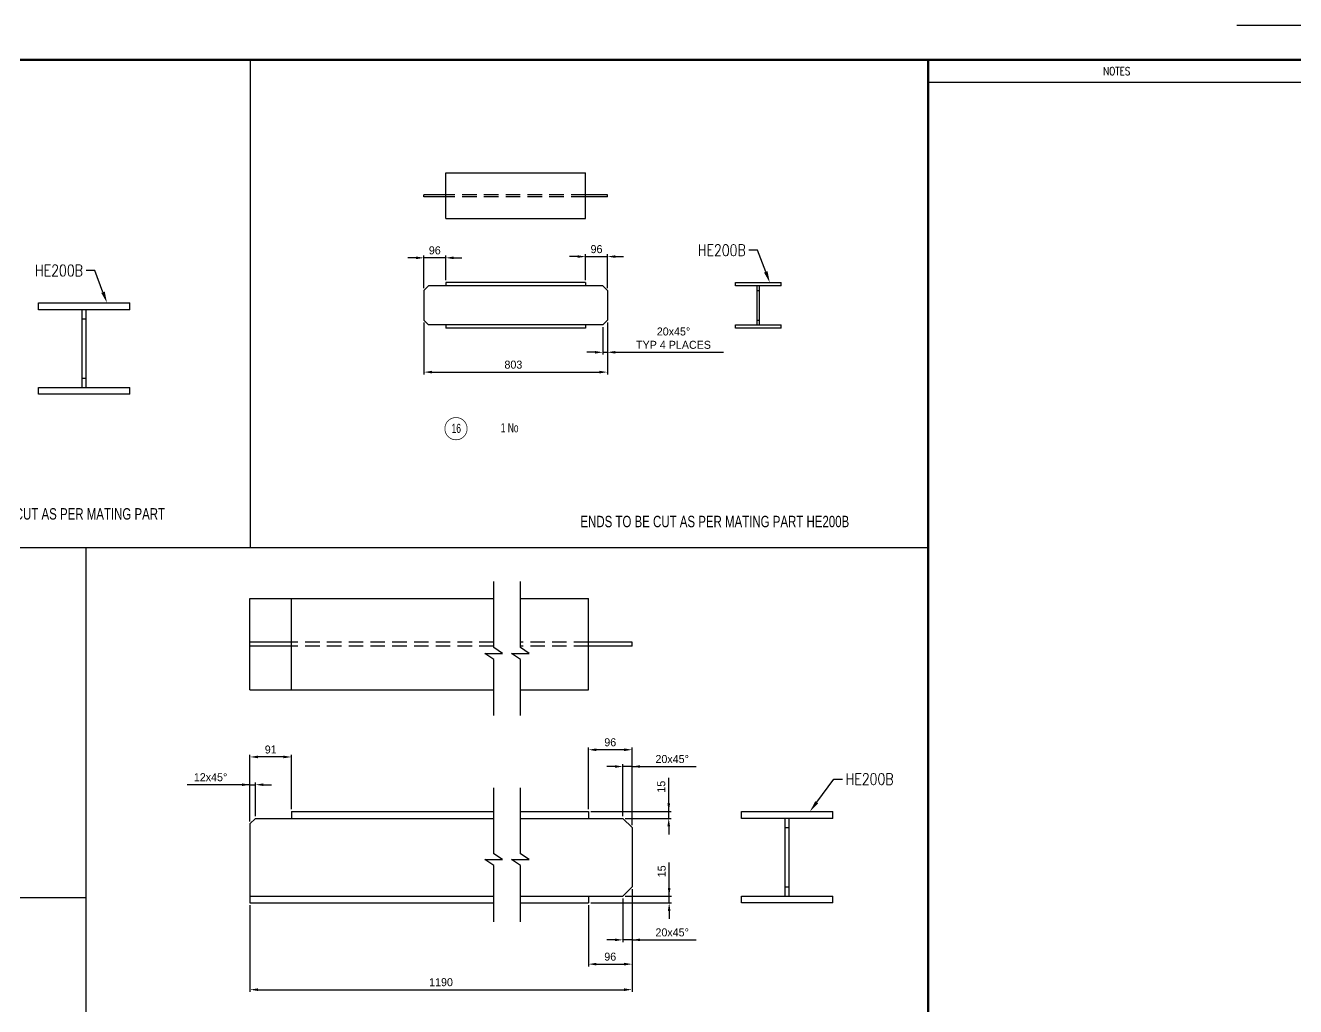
# Model space of a CAD drawing. Header units: millimetres. Extents: x 0 to 16187, y -20471 to 6290.
# Drawn here: x 8144 to 8700, y 1889 to 2318 of the extents above; entities that cross this region are included whole.
import ezdxf
from ezdxf import colors
from ezdxf.entities.mleader import LeaderData, LeaderLine
from ezdxf.enums import TextEntityAlignment as Align
from ezdxf.math import Vec2, Vec3

# ---------------------------------------------------------------- set-up
doc = ezdxf.new("R2010")
doc.units = ezdxf.units.MM
doc.header["$PDSIZE"] = -1
doc.linetypes.add('DASHED2', pattern=[9.525, 6.35, -3.175])
doc.layers.add('BORDER1', color=3, linetype='Continuous')
doc.layers.add('BORDER2', color=7, linetype='Continuous')
doc.styles.add('ROMANC', font='ROMANC', dxfattribs={"height": 5})
doc.styles.add('ROMANS', font='ROMANS.shx', dxfattribs={"width": 0.8})
doc.styles.add('ROMANT', font='ROMANT', dxfattribs={"height": 4})
doc.styles.add('SLDTEXTSTYLE0', font='TXT', dxfattribs={"width": 0.75})
doc.styles.add('SLDTEXTSTYLE2', font='TXT', dxfattribs={"width": 0.686449})
doc.dimstyles.new('AM_ISO', dxfattribs={"dimtxt": 3.5, "dimasz": 3.5, "dimexe": 1, "dimexo": 1, "dimgap": 1.5, "dimtad": 1, "dimdsep": 46, "dimtxsty": 'Standard', "dimcen": 0, "dimclrd": 1, "dimclre": 1, "dimclrt": 1, "dimadec": 0, "dimazin": 2, "dimtp": 0.1, "dimtm": 0.1, "dimtfac": 0.71, "dimtdec": 3, "dimtmove": 0, "dimatfit": 3, "dimfxl": 1, "dimlwd": -1, "dimlwe": -1, "dimarcsym": 1})

# ---------------------------------------------------------------- blocks, each defined once
blk = doc.blocks.new('*D1636')
at = {"color": 1, "linetype": 'ByBlock'}
for p, q in [((8318.19, 2188.02), (8318.19, 2165.35)), ((8398.49, 2188.02), (8398.49, 2165.35)), ((8321.69, 2166.35), (8394.99, 2166.35))]:
    blk.add_line(p, q, dxfattribs=at)
at = {"color": 1}
for points in [[(8321.69, 2166.93), (8321.69, 2165.76), (8318.19, 2166.35)], [(8394.99, 2165.76), (8394.99, 2166.93), (8398.49, 2166.35)]]:
    blk.add_solid(points, dxfattribs=at)
at = {"layer": 'Defpoints', "color": 0}
for p in [(8318.19, 2189.02), (8398.49, 2189.02), (8398.49, 2166.35)]:
    blk.add_point(p, dxfattribs=at)
at = {"color": 1, "insert": (8357.34, 2169.6), "char_height": 3.5, "attachment_point": 5}
blk.add_mtext('803', dxfattribs=at)
blk = doc.blocks.new('*D1637')
at = {"color": 1, "linetype": 'ByBlock'}
for p, q in [((8388.94, 2206.52), (8388.94, 2217.87)), ((8398.49, 2203.02), (8398.49, 2217.87)), ((8385.44, 2216.87), (8381.94, 2216.87)), ((8388.94, 2216.87), (8398.49, 2216.87)), ((8401.99, 2216.87), (8405.49, 2216.87))]:
    blk.add_line(p, q, dxfattribs=at)
at = {"color": 1}
for points in [[(8385.44, 2216.29), (8385.44, 2217.45), (8388.94, 2216.87)], [(8401.99, 2217.45), (8401.99, 2216.29), (8398.49, 2216.87)]]:
    blk.add_solid(points, dxfattribs=at)
at = {"layer": 'Defpoints', "color": 0}
for p in [(8398.49, 2216.87), (8388.94, 2205.52), (8398.49, 2202.02)]:
    blk.add_point(p, dxfattribs=at)
at = {"color": 1, "insert": (8393.71, 2220.12), "char_height": 3.5, "attachment_point": 5}
blk.add_mtext('96', dxfattribs=at)
blk = doc.blocks.new('*D1638')
at = {"color": 1, "linetype": 'ByBlock'}
for p, q in [((8396.49, 2186.02), (8396.49, 2174.02)), ((8398.49, 2188.02), (8398.49, 2174.02)), ((8392.99, 2175.02), (8389.49, 2175.02)), ((8396.49, 2175.02), (8398.49, 2175.02)), ((8401.99, 2175.02), (8449.32, 2175.02))]:
    blk.add_line(p, q, dxfattribs=at)
at = {"color": 1}
for points in [[(8392.99, 2174.43), (8392.99, 2175.6), (8396.49, 2175.02)], [(8401.99, 2175.6), (8401.99, 2174.43), (8398.49, 2175.02)]]:
    blk.add_solid(points, dxfattribs=at)
at = {"layer": 'Defpoints', "color": 0}
for p in [(8396.49, 2187.02), (8398.49, 2189.02), (8398.49, 2175.02)]:
    blk.add_point(p, dxfattribs=at)
at = {"color": 1, "insert": (8427.4, 2181.18), "char_height": 3.5, "attachment_point": 5}
blk.add_mtext('20x45%%D\\PTYP 4 PLACES', dxfattribs=at)
blk = doc.blocks.new('*D1639')
at = {"color": 1, "linetype": 'ByBlock'}
for p, q in [((8318.19, 2203.02), (8318.19, 2217.33)), ((8327.74, 2206.52), (8327.74, 2217.33)), ((8314.69, 2216.33), (8311.19, 2216.33)), ((8327.74, 2216.33), (8318.19, 2216.33)), ((8331.24, 2216.33), (8334.74, 2216.33))]:
    blk.add_line(p, q, dxfattribs=at)
at = {"color": 1}
for points in [[(8314.69, 2215.75), (8314.69, 2216.91), (8318.19, 2216.33)], [(8331.24, 2216.91), (8331.24, 2215.75), (8327.74, 2216.33)]]:
    blk.add_solid(points, dxfattribs=at)
at = {"layer": 'Defpoints', "color": 0}
for p in [(8318.19, 2216.33), (8318.19, 2202.02), (8327.74, 2205.52)]:
    blk.add_point(p, dxfattribs=at)
at = {"color": 1, "insert": (8322.96, 2219.58), "char_height": 3.5, "attachment_point": 5}
blk.add_mtext('96', dxfattribs=at)
blk = doc.blocks.new('*D1705')
at = {"color": 1, "linetype": 'ByBlock'}
for p, q in [((8409.27, 1940.18), (8409.27, 1895.25)), ((8242.11, 1933.18), (8242.11, 1895.25)), ((8245.61, 1896.25), (8405.77, 1896.25))]:
    blk.add_line(p, q, dxfattribs=at)
at = {"color": 1}
for points in [[(8245.61, 1896.83), (8245.61, 1895.66), (8242.11, 1896.25)], [(8405.77, 1895.66), (8405.77, 1896.83), (8409.27, 1896.25)]]:
    blk.add_solid(points, dxfattribs=at)
at = {"layer": 'Defpoints', "color": 0}
for p in [(8409.27, 1941.18), (8242.11, 1934.18), (8409.27, 1896.25)]:
    blk.add_point(p, dxfattribs=at)
at = {"color": 1, "insert": (8325.69, 1899.5), "char_height": 3.5, "attachment_point": 5}
blk.add_mtext('1190', dxfattribs=at)
blk = doc.blocks.new('*D1706')
at = {"color": 1, "linetype": 'ByBlock'}
for p, q in [((8409.27, 1940.18), (8409.27, 1906.42)), ((8390.17, 1933.18), (8390.17, 1906.42)), ((8393.67, 1907.42), (8405.77, 1907.42))]:
    blk.add_line(p, q, dxfattribs=at)
at = {"color": 1}
for points in [[(8393.67, 1908), (8393.67, 1906.83), (8390.17, 1907.42)], [(8405.77, 1906.83), (8405.77, 1908), (8409.27, 1907.42)]]:
    blk.add_solid(points, dxfattribs=at)
at = {"layer": 'Defpoints', "color": 0}
for p in [(8409.27, 1941.18), (8390.17, 1934.18), (8409.27, 1907.42)]:
    blk.add_point(p, dxfattribs=at)
at = {"color": 1, "insert": (8399.72, 1910.67), "char_height": 3.5, "attachment_point": 5}
blk.add_mtext('96', dxfattribs=at)
blk = doc.blocks.new('*D1707')
at = {"color": 1, "linetype": 'ByBlock'}
for p, q in [((8390.17, 1975.18), (8390.17, 2002.18)), ((8405.77, 2001.18), (8393.67, 2001.18)), ((8409.27, 1968.18), (8409.27, 2002.18))]:
    blk.add_line(p, q, dxfattribs=at)
at = {"color": 1}
for points in [[(8393.67, 2001.76), (8393.67, 2000.59), (8390.17, 2001.18)], [(8405.77, 2000.59), (8405.77, 2001.76), (8409.27, 2001.18)]]:
    blk.add_solid(points, dxfattribs=at)
at = {"layer": 'Defpoints', "color": 0}
for p in [(8390.17, 2001.18), (8390.17, 1974.18), (8409.27, 1967.18)]:
    blk.add_point(p, dxfattribs=at)
at = {"color": 1, "insert": (8399.72, 2004.43), "char_height": 3.5, "attachment_point": 5}
blk.add_mtext('96', dxfattribs=at)
blk = doc.blocks.new('*D1708')
at = {"color": 1, "linetype": 'ByBlock'}
for p, q in [((8242.11, 1969.78), (8242.11, 1999.03)), ((8256.75, 1998.03), (8245.61, 1998.03)), ((8260.25, 1975.18), (8260.25, 1999.03))]:
    blk.add_line(p, q, dxfattribs=at)
at = {"color": 1}
for points in [[(8245.61, 1998.62), (8245.61, 1997.45), (8242.11, 1998.03)], [(8256.75, 1997.45), (8256.75, 1998.62), (8260.25, 1998.03)]]:
    blk.add_solid(points, dxfattribs=at)
at = {"layer": 'Defpoints', "color": 0}
for p in [(8242.11, 1998.03), (8260.25, 1974.18), (8242.11, 1968.78)]:
    blk.add_point(p, dxfattribs=at)
at = {"color": 1, "insert": (8251.18, 2001.28), "char_height": 3.5, "attachment_point": 5}
blk.add_mtext('91', dxfattribs=at)
blk = doc.blocks.new('*D1709')
at = {"color": 1, "linetype": 'ByBlock'}
for p, q in [((8425.31, 1974.18), (8425.31, 1988.85)), ((8425.31, 1977.68), (8425.31, 1981.18)), ((8391.17, 1974.18), (8426.31, 1974.18)), ((8425.31, 1971.18), (8425.31, 1974.18)), ((8406.27, 1971.18), (8426.31, 1971.18)), ((8425.31, 1967.68), (8425.31, 1964.18))]:
    blk.add_line(p, q, dxfattribs=at)
at = {"color": 1}
for points in [[(8424.72, 1977.68), (8425.89, 1977.68), (8425.31, 1974.18)], [(8425.89, 1967.68), (8424.72, 1967.68), (8425.31, 1971.18)]]:
    blk.add_solid(points, dxfattribs=at)
at = {"layer": 'Defpoints', "color": 0}
for p in [(8390.17, 1974.18), (8425.31, 1974.18), (8405.27, 1971.18)]:
    blk.add_point(p, dxfattribs=at)
at = {"color": 1, "insert": (8422.06, 1985.02), "char_height": 3.5, "attachment_point": 5, "rotation": 90}
blk.add_mtext('15', dxfattribs=at)
blk = doc.blocks.new('*D1710')
at = {"color": 1, "linetype": 'ByBlock'}
for p, q in [((8401.77, 1993.85), (8398.27, 1993.85)), ((8405.27, 1972.18), (8405.27, 1994.85)), ((8409.27, 1993.85), (8405.27, 1993.85)), ((8409.27, 1968.18), (8409.27, 1994.85)), ((8409.27, 1993.85), (8437.35, 1993.85)), ((8412.77, 1993.85), (8416.27, 1993.85))]:
    blk.add_line(p, q, dxfattribs=at)
at = {"color": 1}
for points in [[(8401.77, 1993.27), (8401.77, 1994.43), (8405.27, 1993.85)], [(8412.77, 1994.43), (8412.77, 1993.27), (8409.27, 1993.85)]]:
    blk.add_solid(points, dxfattribs=at)
at = {"layer": 'Defpoints', "color": 0}
for p in [(8405.27, 1993.85), (8405.27, 1971.18), (8409.27, 1967.18)]:
    blk.add_point(p, dxfattribs=at)
at = {"color": 1, "insert": (8426.81, 1997.1), "char_height": 3.5, "attachment_point": 5}
blk.add_mtext('20x45%%d', dxfattribs=at)
blk = doc.blocks.new('*D1711')
at = {"color": 1, "linetype": 'ByBlock'}
for p, q in [((8242.11, 1985.89), (8214.61, 1985.89)), ((8238.61, 1985.89), (8235.11, 1985.89)), ((8242.11, 1969.78), (8242.11, 1986.89)), ((8242.11, 1985.89), (8244.51, 1985.89)), ((8244.51, 1972.18), (8244.51, 1986.89)), ((8248.01, 1985.89), (8251.51, 1985.89))]:
    blk.add_line(p, q, dxfattribs=at)
at = {"color": 1}
for points in [[(8238.61, 1985.31), (8238.61, 1986.47), (8242.11, 1985.89)], [(8248.01, 1986.47), (8248.01, 1985.31), (8244.51, 1985.89)]]:
    blk.add_solid(points, dxfattribs=at)
at = {"layer": 'Defpoints', "color": 0}
for p in [(8244.51, 1985.89), (8242.11, 1968.78), (8244.51, 1971.18)]:
    blk.add_point(p, dxfattribs=at)
at = {"color": 1, "insert": (8224.86, 1989.14), "char_height": 3.5, "attachment_point": 5}
blk.add_mtext('12x45%%D', dxfattribs=at)
blk = doc.blocks.new('*D1712')
at = {"color": 1, "linetype": 'ByBlock'}
for p, q in [((8425.49, 1937.18), (8425.49, 1951.85)), ((8425.49, 1940.68), (8425.49, 1944.18)), ((8391.17, 1934.18), (8426.49, 1934.18)), ((8406.27, 1937.18), (8426.49, 1937.18)), ((8425.49, 1934.18), (8425.49, 1937.18)), ((8425.49, 1930.68), (8425.49, 1927.18))]:
    blk.add_line(p, q, dxfattribs=at)
at = {"color": 1}
for points in [[(8424.91, 1940.68), (8426.07, 1940.68), (8425.49, 1937.18)], [(8426.07, 1930.68), (8424.91, 1930.68), (8425.49, 1934.18)]]:
    blk.add_solid(points, dxfattribs=at)
at = {"layer": 'Defpoints', "color": 0}
for p in [(8390.17, 1934.18), (8405.27, 1937.18), (8425.49, 1937.18)]:
    blk.add_point(p, dxfattribs=at)
at = {"color": 1, "insert": (8422.24, 1948.02), "char_height": 3.5, "attachment_point": 5, "rotation": 90}
blk.add_mtext('15', dxfattribs=at)
blk = doc.blocks.new('*D1713')
at = {"color": 1, "linetype": 'ByBlock'}
for p, q in [((8409.27, 1940.18), (8409.27, 1917.03)), ((8405.27, 1936.18), (8405.27, 1917.03)), ((8401.77, 1918.03), (8398.27, 1918.03)), ((8409.27, 1918.03), (8405.27, 1918.03)), ((8409.27, 1918.03), (8437.35, 1918.03)), ((8412.77, 1918.03), (8416.27, 1918.03))]:
    blk.add_line(p, q, dxfattribs=at)
at = {"color": 1}
for points in [[(8401.77, 1917.45), (8401.77, 1918.61), (8405.27, 1918.03)], [(8412.77, 1918.61), (8412.77, 1917.45), (8409.27, 1918.03)]]:
    blk.add_solid(points, dxfattribs=at)
at = {"layer": 'Defpoints', "color": 0}
for p in [(8409.27, 1941.18), (8405.27, 1937.18), (8405.27, 1918.03)]:
    blk.add_point(p, dxfattribs=at)
at = {"color": 1, "insert": (8426.81, 1921.28), "char_height": 3.5, "attachment_point": 5}
blk.add_mtext('20x45%%d', dxfattribs=at)
blk = doc.blocks.new('*U609')
at = {"layer": 'BORDER1', "color": 154, "true_color": 0x1859a9, "const_width": 1}
blk.add_lwpolyline([(1.81, 811), (1144, 811), (1144, 0), (0, 0), (0, 811)], close=True, dxfattribs=at)
blk.add_lwpolyline([(979, 0), (979, 811)], dxfattribs=at)
at = {"layer": 'BORDER2'}
for points in [[(1159, 781), (1159, 826), (1114, 826)], [(1144, 801), (979, 801)]]:
    blk.add_lwpolyline(points, dxfattribs=at)
at = {"layer": 'BORDER2', "style": 'ROMANC', "width": 0.8}
blk.add_text('NOTES', height=3.5, dxfattribs=at).set_placement((1061.5, 806), align=Align.MIDDLE_CENTER)
at = {"layer": 'BORDER2', "flags": 8}
for tag, height, style, p in [('REV-A', 3.24, 'ROMANS', (986.93, 140.25)), ('RE-A', 8.06, 'ROMANT', (1084.63, 7.17))]:
    blk.add_attdef(tag, text='', height=height, dxfattribs=dict(at, style=style)).set_placement(p, align=Align.CENTER)
at = {"layer": 'BORDER2', "style": 'ROMANS', "width": 3.830216}
blk.add_attdef('DATE-A', text='', height=3.24, dxfattribs=at).set_placement((995.51, 140.25), (1008.51, 140.25), align=Align.FIT)
at = {"layer": 'BORDER2'}
for tag, height, style, p in [('DRN-A', 3.24, 'ROMANS', (1018.38, 140.25)), ('CHD-A', 3.24, 'ROMANS', (1032.35, 140.25)), ('APD-A', 3.24, 'ROMANS', (1046.64, 140.25)), ('CONS_CONT_VEND', 4.2, 'ROMANC', (1061.39, 72.83))]:
    blk.add_attdef(tag, text='', height=height, dxfattribs=dict(at, style=style)).set_placement(p, align=Align.CENTER)
at = {"layer": 'BORDER2', "style": 'ROMANS', "width": 0.8}
for tag, p, height in [('1:X', (997.23, 122.55), 3.5), ('LOC', (1042.74, 122.55), 3.5), ('PROJ_NO', (1118.64, 122.55), 3.5), ('CONS_DRG_NO', (1011, 63), 3)]:
    blk.add_attdef(tag, p, '', height=height, dxfattribs=at)
at = {"layer": 'BORDER2', "lineweight": 30, "width": 0.8, "flags": 104}
blk.add_attdef('COMMENTS-A', text='', height=2.2, dxfattribs=at).set_placement((1055.21, 142.07), align=Align.MIDDLE_LEFT)
at = {"layer": 'BORDER2', "style": 'ROMANS', "width": 0.8}
for tag, p in [('PROJECT_TITLE_1', (1061.07, 55.35)), ('PROJECT_TITLE_2', (1061.07, 49.3))]:
    blk.add_attdef(tag, text='', height=3.5, dxfattribs=at).set_placement(p, align=Align.MIDDLE)
at = {"layer": 'BORDER2', "style": 'ROMANT', "width": 0.8}
for tag, p in [('DRG_TITLE_1', (1061.07, 36.31)), ('DRG_TITLE_2', (1061.07, 28.31)), ('DRG_TITLE_3', (1061.07, 20.31))]:
    blk.add_attdef(tag, text='', height=5, dxfattribs=at).set_placement(p, align=Align.CENTER)
at = {"layer": 'BORDER2', "style": 'ROMANT'}
for tag, p in [('AR', (995, 7.17)), ('PA', (1011.74, 7.17)), ('DC', (1028.45, 7.17)), ('TS', (1120.84, 7.17))]:
    blk.add_attdef(tag, p, '', height=8.06, dxfattribs=at)
for tag, p in [('SRNO', (1074.7, 7.17)), ('SH', (1115.8, 7.18))]:
    blk.add_attdef(tag, text='', height=8.06, dxfattribs=at).set_placement(p, align=Align.RIGHT)
at = {"layer": 'BORDER2', "style": 'ROMANS', "flags": 2}
blk.add_attdef('TB_VERSION', text='', height=2, dxfattribs=at).set_placement((1, -1), align=Align.TOP_LEFT)

msp = doc.modelspace()

# ---------------------------------------------------------------- linework, layer by layer
for p, q in [((8242.18338, 2302.98256), (8242.18338, 2089.68865)), ((8320.18756, 2204.01512), (8318.18756, 2202.01512)), ((8318.18756, 2202.01512), (8318.18756, 2189.01512)), ((8396.48756, 2204.01512), (8320.18756, 2204.01512)), ((8388.93756, 2205.51512), (8327.73756, 2205.51512)), ((8327.73756, 2205.51512), (8327.73756, 2204.01512)), ((8388.93756, 2205.51512), (8388.93756, 2204.01512)), ((8396.48756, 2204.01512), (8398.48756, 2202.01512)), ((8398.48756, 2202.01512), (8398.48756, 2189.01512)), ((8464.06856, 2202.01512), (8464.96856, 2202.01512)), ((8168.65401, 2189.63759), (8170.45401, 2189.63759)), ((8320.18756, 2187.01512), (8318.18756, 2189.01512)), ((8396.48756, 2187.01512), (8320.18756, 2187.01512)), ((8327.73756, 2187.01512), (8327.73756, 2185.51512)), ((8388.93756, 2185.51512), (8327.73756, 2185.51512)), ((8388.93756, 2187.01512), (8388.93756, 2185.51512)), ((8396.48756, 2187.01512), (8398.48756, 2189.01512)), ((8464.06856, 2189.01512), (8464.96856, 2189.01512)), ((8168.65401, 2163.63759), (8170.45401, 2163.63759)), ((7895.98978, 2089.68865), (8538.82691, 2089.68865)), ((8170.28021, 2089.68865), (8170.28021, 1491.98256)), ((8348.79422, 2045.83973), (8348.79422, 2074.70356)), ((8360.51541, 2045.83973), (8360.51541, 2074.70356)), ((8352.5301, 2043.33078), (8348.79422, 2045.83973)), ((8364.25129, 2043.33078), (8360.51541, 2045.83973)), ((8348.79422, 2040.70279), (8344.85916, 2043.33078)), ((8344.85916, 2043.33078), (8352.5301, 2043.33078)), ((8348.79422, 2016.0976), (8348.79422, 2040.70279)), ((8360.51541, 2040.70279), (8356.58035, 2043.33078)), ((8356.58035, 2043.33078), (8364.25129, 2043.33078)), ((8360.51541, 2016.0976), (8360.51541, 2040.70279)), ((8348.79422, 1955.73292), (8348.79422, 1984.59676)), ((8360.51541, 1955.73292), (8360.51541, 1984.59676)), ((8260.24891, 1974.18377), (8348.79422, 1974.18377)), ((8260.24891, 1974.18377), (8260.24891, 1971.18377)), ((8360.51541, 1974.18377), (8390.16891, 1974.18377)), ((8390.16891, 1974.18377), (8390.16891, 1971.18377)), ((8244.50891, 1971.18377), (8242.10891, 1968.78377)), ((8242.10891, 1968.78377), (8242.10891, 1934.18377)), ((8244.50891, 1971.18377), (8348.79422, 1971.18377)), ((8360.51541, 1971.18377), (8405.26891, 1971.18377)), ((8405.26891, 1971.18377), (8409.26891, 1967.18377)), ((8409.26891, 1967.18377), (8409.26891, 1941.18377)), ((8476.19787, 1967.18377), (8477.99787, 1967.18377)), ((8348.79422, 1950.59599), (8344.85916, 1953.22398)), ((8344.85916, 1953.22398), (8352.5301, 1953.22398)), ((8352.5301, 1953.22398), (8348.79422, 1955.73292)), ((8348.79422, 1925.9908), (8348.79422, 1950.59599)), ((8360.51541, 1950.59599), (8356.58035, 1953.22398)), ((8356.58035, 1953.22398), (8364.25129, 1953.22398)), ((8364.25129, 1953.22398), (8360.51541, 1955.73292)), ((8360.51541, 1925.9908), (8360.51541, 1950.59599)), ((8409.26891, 1941.18377), (8405.26891, 1937.18377)), ((8476.19787, 1941.18377), (8477.99787, 1941.18377)), ((7895.98978, 1936.5376), (8170.28021, 1936.5376)), ((8242.10891, 1937.18377), (8348.79422, 1937.18377)), ((8242.10891, 1934.18377), (8348.79422, 1934.18377)), ((8360.51541, 1937.18377), (8405.26891, 1937.18377)), ((8360.51541, 1934.18377), (8390.16891, 1934.18377)), ((8390.16891, 1937.18377), (8390.16891, 1934.18377))]:
    msp.add_line(p, q)
at = {"color": 7, "linetype": 'Continuous', "lineweight": 25}
for p, q in [((8327.73756, 2253.47493), (8388.93756, 2253.47493)), ((8327.73756, 2233.47493), (8327.73756, 2253.47493)), ((8388.93756, 2233.47493), (8388.93756, 2253.47493)), ((8327.73756, 2243.92493), (8318.18756, 2243.92493)), ((8318.18756, 2243.02493), (8318.18756, 2243.92493)), ((8327.73756, 2243.02493), (8318.18756, 2243.02493)), ((8398.48756, 2243.92493), (8388.93756, 2243.92493)), ((8398.48756, 2243.02493), (8388.93756, 2243.02493)), ((8398.48756, 2243.02493), (8398.48756, 2243.92493)), ((8327.73756, 2233.47493), (8388.93756, 2233.47493)), ((8454.51856, 2205.51512), (8474.51856, 2205.51512)), ((8454.51856, 2204.01512), (8454.51856, 2205.51512)), ((8474.51856, 2204.01512), (8454.51856, 2204.01512)), ((8464.06856, 2187.01512), (8464.06856, 2204.01512)), ((8464.96856, 2187.01512), (8464.96856, 2204.01512)), ((8474.51856, 2204.01512), (8474.51856, 2205.51512)), ((8149.55401, 2196.63759), (8189.55401, 2196.63759)), ((8149.55401, 2193.63759), (8149.55401, 2196.63759)), ((8189.55401, 2193.63759), (8189.55401, 2196.63759)), ((8189.55401, 2193.63759), (8149.55401, 2193.63759)), ((8168.65401, 2159.63759), (8168.65401, 2193.63759)), ((8170.45401, 2159.63759), (8170.45401, 2193.63759)), ((8454.51856, 2187.01512), (8474.51856, 2187.01512)), ((8454.51856, 2185.51512), (8454.51856, 2187.01512)), ((8474.51856, 2185.51512), (8454.51856, 2185.51512)), ((8474.51856, 2185.51512), (8474.51856, 2187.01512)), ((8149.55401, 2159.63759), (8189.55401, 2159.63759)), ((8149.55401, 2156.63759), (8149.55401, 2159.63759)), ((8189.55401, 2156.63759), (8149.55401, 2156.63759)), ((8189.55401, 2156.63759), (8189.55401, 2159.63759)), ((8242.10891, 2067.34374), (8348.79422, 2067.34374)), ((8242.10891, 2027.34374), (8242.10891, 2067.34374)), ((8260.24891, 2027.34374), (8260.24891, 2067.34374)), ((8360.51541, 2067.34374), (8390.16891, 2067.34374)), ((8390.16891, 2047.34374), (8390.16891, 2067.34374)), ((8390.16891, 2027.34374), (8390.16891, 2067.34374)), ((8260.24891, 2048.24374), (8242.10891, 2048.24374)), ((8260.24891, 2046.44374), (8242.10891, 2046.44374)), ((8409.26891, 2048.24374), (8390.16891, 2048.24374)), ((8390.16891, 2027.34374), (8390.16891, 2047.34374)), ((8409.26891, 2046.44374), (8390.16891, 2046.44374)), ((8409.26891, 2046.44374), (8409.26891, 2048.24374)), ((8242.10891, 2027.34374), (8348.79422, 2027.34374)), ((8360.51541, 2027.34374), (8390.16891, 2027.34374)), ((8457.09787, 1974.18377), (8497.09787, 1974.18377)), ((8457.09787, 1971.18377), (8457.09787, 1974.18377)), ((8497.09787, 1971.18377), (8497.09787, 1974.18377)), ((8497.09787, 1971.18377), (8457.09787, 1971.18377)), ((8476.19787, 1937.18377), (8476.19787, 1971.18377)), ((8477.99787, 1937.18377), (8477.99787, 1971.18377)), ((8457.09787, 1937.18377), (8497.09787, 1937.18377)), ((8457.09787, 1934.18377), (8457.09787, 1937.18377)), ((8497.09787, 1934.18377), (8457.09787, 1934.18377)), ((8497.09787, 1934.18377), (8497.09787, 1937.18377))]:
    msp.add_line(p, q, dxfattribs=at)
at = {"color": 2, "linetype": 'DASHED2'}
for p, q in [((8388.93756, 2243.92493), (8327.73756, 2243.92493)), ((8388.93756, 2243.02493), (8327.73756, 2243.02493)), ((8348.79422, 2048.24374), (8260.24891, 2048.24374)), ((8348.79422, 2046.44374), (8260.24891, 2046.44374)), ((8390.16891, 2048.24374), (8360.51541, 2048.24374)), ((8390.16891, 2046.44374), (8360.51541, 2046.44374))]:
    msp.add_line(p, q, dxfattribs=at)
at = {"color": 2}
msp.add_lwpolyline([(8337.11026, 2141.60848, 0.3125, 0.3125, 1), (8327.36026, 2141.60848, 0.3125, 0.3125, 1)], format="xyseb", close=True, dxfattribs=at)

# ---------------------------------------------------------------- block references
at = {"layer": 'BORDER1'}
msp.add_blockref('*U609', (7559.82691, 1491.98256), dxfattribs=at)

# ---------------------------------------------------------------- texts
at = {"color": 2, "style": 'SLDTEXTSTYLE2', "width": 0.686449}
for s, p in [('16', (8332.36843, 2141.76285)), ('1 No', (8355.71537, 2142.00092))]:
    msp.add_text(s, height=4, dxfattribs=at).set_placement(p, align=Align.MIDDLE_CENTER)
at = {"style": 'SLDTEXTSTYLE0', "width": 0.75}
for s, p in [('PROFILES TO BE CUT AS PER MATING PART', (8096.56513, 2101.84268)), ('ENDS TO BE CUT AS PER MATING PART HE200B', (8386.68131, 2098.50038))]:
    msp.add_text(s, height=5, dxfattribs=at).set_placement(p)

# ---------------------------------------------------------------- dimensions: what is measured, and where the dimension line sits
for base, p1, p2, override, picture, middle in [((8318.187556573, 2216.3292613031), (8327.737556573, 2205.5151223634), (8318.187556573, 2202.0151223634), {"dimtxt": 3.5, "dimdec": 0, "dimlfac": 10}, '*D1639', (8322.962556573, 2216.3292613031)), ((8398.487556573, 2216.8707370336), (8388.937556573, 2205.5151223634), (8398.487556573, 2202.0151223634), {"dimtxt": 3.5, "dimdec": 0, "dimlfac": 10}, '*D1637', (8393.712556573, 2216.8707370336)), ((8398.48756, 2166.34538), (8318.18756, 2189.01512), (8398.48756, 2189.01512), {"dimtxt": 3.5, "dimdec": 0, "dimlfac": 10}, '*D1636', (8357.33756, 2166.34538)), ((8390.1689148481, 2001.1759844059), (8409.2689148481, 1967.1837728052), (8390.1689148481, 1974.1837728052), {"dimtxt": 3.5, "dimdec": 0, "dimlfac": 5}, '*D1707', (8399.7189148481, 2001.1759844059)), ((8242.10891, 1998.03464), (8260.24891, 1974.18377), (8242.10891, 1968.78377), {"dimtxt": 3.5, "dimdec": 0, "dimlfac": 5}, '*D1708', (8251.17891, 1998.03464)), ((8409.2689148481, 1907.4166396962), (8390.1689148481, 1934.1837728052), (8409.2689148481, 1941.1837728052), {"dimtxt": 3.5, "dimdec": 0, "dimlfac": 5}, '*D1706', (8399.7189148481, 1907.4166396962))]:
    dim = msp.add_linear_dim(base=base, p1=p1, p2=p2, dimstyle='AM_ISO', override=override)
    dim.commit()
    dim.dimension.update_dxf_attribs({"geometry": picture, "text_midpoint": middle, "dimtype": 160})
dim = msp.add_linear_dim(base=(8398.48756, 2175.0153), p1=(8396.48756, 2187.01512), p2=(8398.48756, 2189.01512), text='<>x45%%D\\PTYP 4 PLACES', dimstyle='AM_ISO', override={"dimtxt": 3.5, "dimlfac": 10, "dimtxsty": 'Standard'})
dim.commit()
dim.dimension.update_dxf_attribs({"geometry": '*D1638', "text_midpoint": (8427.40422, 2181.18197)})
for base, p1, p2, text, override, picture, middle in [((8405.26891, 1993.85044), (8409.26891, 1967.18377), (8405.26891, 1971.18377), '<>x45%%d', {"dimtxt": 3.5, "dimdec": 0, "dimlfac": 5}, '*D1710', (8426.81058, 1993.85044)), ((8244.50891, 1985.88988), (8242.10891, 1968.78377), (8244.50891, 1971.18377), '<>x45%%D', {"dimtxt": 3.5, "dimdec": 0, "dimlfac": 5}, '*D1711', (8224.85891, 1985.88988)), ((8409.26891, 1896.24529), (8242.10891, 1934.18377), (8409.26891, 1941.18377), '1190', {"dimtxt": 3.5, "dimdec": 0, "dimlfac": 5, "dimtxsty": 'Standard'}, '*D1705', (8325.68891, 1896.24529)), ((8405.26891, 1918.02942), (8409.26891, 1941.18377), (8405.26891, 1937.18377), '<>x45%%d', {"dimtxt": 3.5, "dimdec": 0, "dimlfac": 5}, '*D1713', (8426.81058, 1918.02942))]:
    dim = msp.add_linear_dim(base=base, p1=p1, p2=p2, text=text, dimstyle='AM_ISO', override=override)
    dim.commit()
    dim.dimension.update_dxf_attribs({"geometry": picture, "text_midpoint": middle, "dimtype": 160})
for base, p1, p2, picture, middle in [((8425.30581, 1974.18377), (8405.26891, 1971.18377), (8390.16891, 1974.18377), '*D1709', (8425.30581, 1985.01711)), ((8425.48957, 1937.18377), (8390.16891, 1934.18377), (8405.26891, 1937.18377), '*D1712', (8425.48957, 1948.01711))]:
    dim = msp.add_linear_dim(base=base, p1=p1, p2=p2, angle=90, dimstyle='AM_ISO', override={"dimtxt": 3.5, "dimdec": 0, "dimlfac": 5})
    dim.commit()
    dim.dimension.update_dxf_attribs({"geometry": picture, "text_midpoint": middle, "dimtype": 160})

# ---------------------------------------------------------------- leaders
at = {"color": 1}
ml = msp.add_multileader_mtext('Standard', dxfattribs=at)
ml.set_content('HE200B', color=1, style='ROMANS')
ml.set_leader_properties()
ml.build(insert=Vec2(0, 0))
ml.multileader.update_dxf_attribs({"dogleg_length": 3.84358, "arrow_head_size": 5})
ctx = ml.context
ctx.base_point, ctx.char_height, ctx.arrow_head_size, ctx.landing_gap_size, ctx.plane_origin = Vec3(8437.65546, 2219.66649), 5, 5, 0.4, Vec3(60060.74374, -25269.72664)
notes = []
notes.append((ctx, [(0, (1, 1, 0), (8464.17904, 2219.66649), (-1, 0), 3.84358, [(0, [(8469.51856, 2205.51512)], 0, [])])]))
ctx.mtext.insert, ctx.mtext.width = Vec3(8438.05546, 2222.16649), 144.3262905
ml = msp.add_multileader_mtext('Standard', dxfattribs=at)
ml.set_content('HE200B', color=1, style='ROMANS')
ml.set_leader_properties()
ml.build(insert=Vec2(0, 0))
ml.multileader.update_dxf_attribs({"dogleg_length": 3.84358, "arrow_head_size": 5})
ctx = ml.context
ctx.base_point, ctx.char_height, ctx.arrow_head_size, ctx.landing_gap_size, ctx.plane_origin = Vec3(8147.69091, 2210.78895), 5, 5, 0.4, Vec3(59768.77919, -25278.60418)
notes.append((ctx, [(0, (1, 1, 0), (8174.21449, 2210.78895), (-1, 0), 3.84358, [(0, [(8179.55401, 2196.63759)], 0, [])])]))
ctx.mtext.insert, ctx.mtext.width = Vec3(8148.09091, 2213.28895), 144.3262905
ml = msp.add_multileader_mtext('Standard', dxfattribs=at)
ml.set_content('HE200B', color=1, style='ROMANS')
ml.set_leader_properties()
ml.build(insert=Vec2(0, 0))
ml.multileader.update_dxf_attribs({"dogleg_length": 3.84358, "arrow_head_size": 5})
ctx = ml.context
ctx.base_point, ctx.char_height, ctx.arrow_head_size, ctx.landing_gap_size, ctx.plane_origin = Vec3(8378.93659, 1988.33514), 5, 5, 0.4, Vec3(60023.32305, -25501.05799)
ctx.text_align_type = 2
notes.append((ctx, [(0, (1, 1, 0), (8497.53931, 1988.33514), (1, 0), 3.84358, [(0, [(8487.09787, 1974.18377)], 0, [])])]))
ctx.mtext.insert, ctx.mtext.width, ctx.mtext.alignment = Vec3(8523.66288, 1990.83514), 144.3262905, 3
for ctx, leaders in notes:
    for number, flags, end, landing, length, lines in leaders:
        leader = LeaderData()
        leader.index, (leader.has_last_leader_line, leader.has_dogleg_vector, leader.attachment_direction) = number, flags
        leader.last_leader_point, leader.dogleg_vector, leader.dogleg_length = Vec3(end), Vec3(landing), length
        for number, points, colour, breaks in lines:
            line = LeaderLine()
            line.index, line.vertices, line.color, line.breaks = number, Vec3.list(points), colors.encode_raw_color(colour), breaks
            leader.lines.append(line)
        ctx.leaders.append(leader)

doc.saveas('drawing.dxf')
